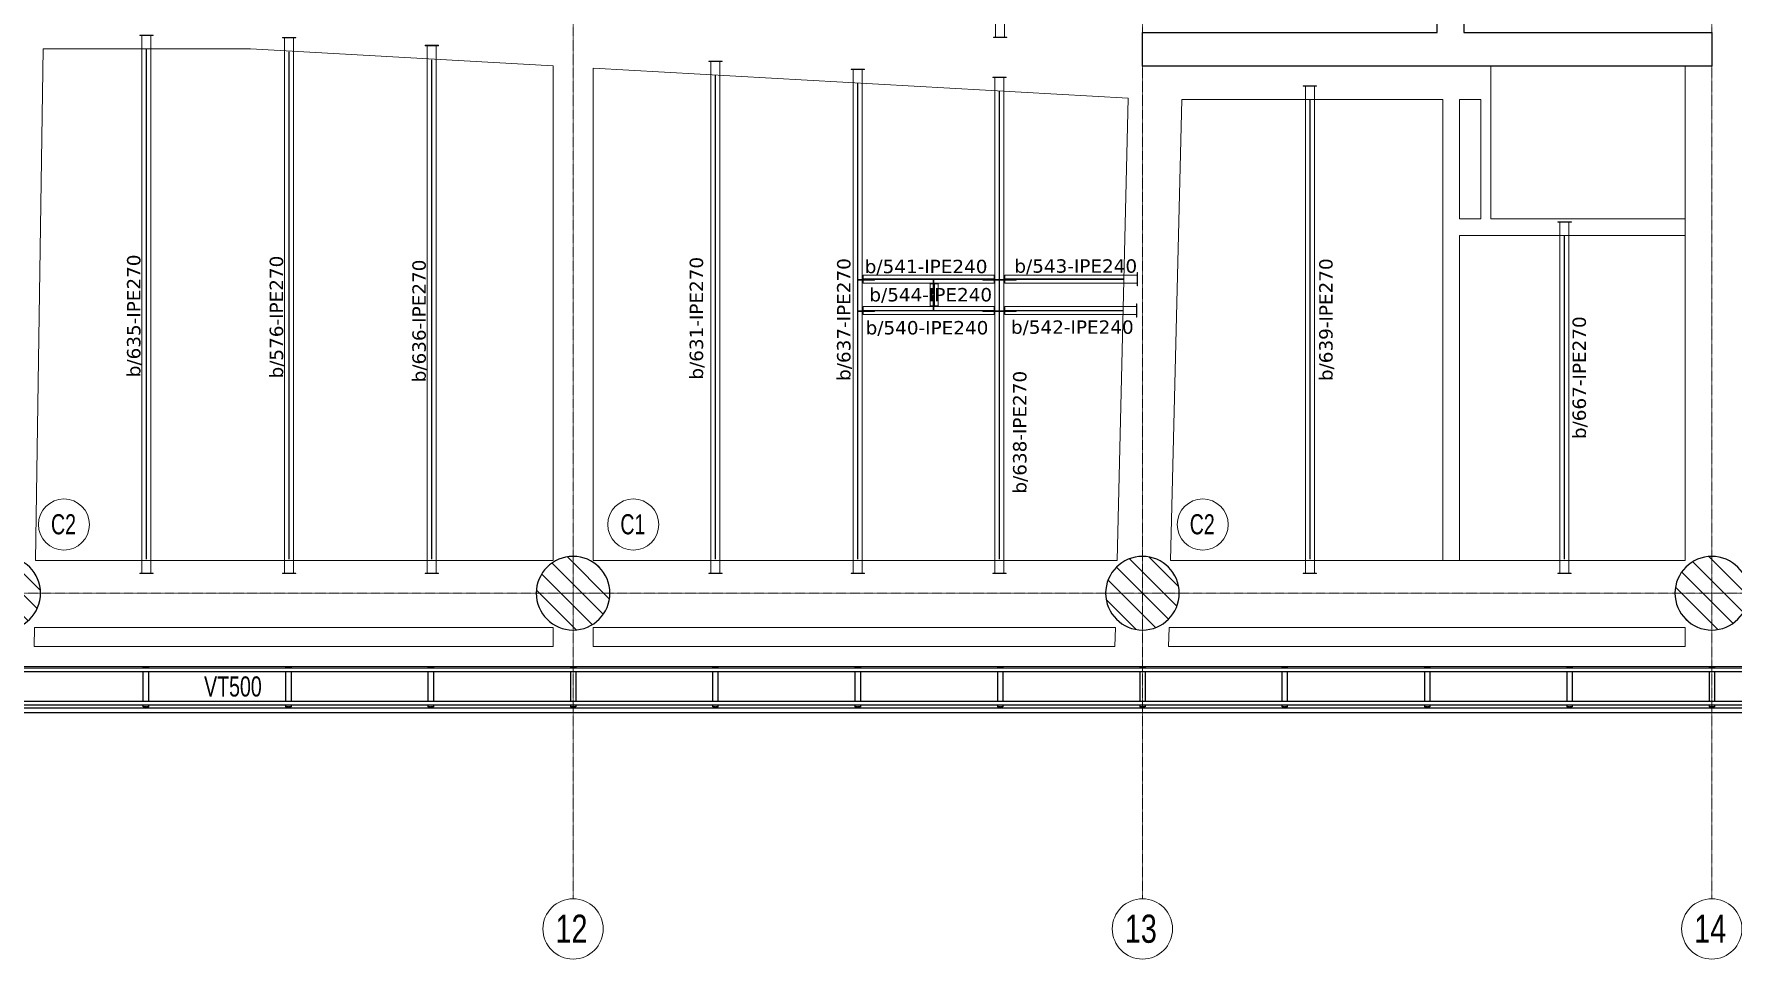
# Model space of a CAD drawing. Header units: millimetres. Extents: x -900 to 77706, y -21218 to 30789.
# Drawn here: x 39368 to 64718, y -5461 to 8350 of the extents above; entities that cross this region are included whole.
import ezdxf

# ---------------------------------------------------------------- set-up
doc = ezdxf.new("R2010")
doc.units = ezdxf.units.MM
doc.header["$LTSCALE"] = 0.9
doc.linetypes.add('Grid Line', pattern=[3.33375, 1.905, -0.47625, 0.47625, -0.47625])
for name, color, linetype, lineweight in [('0-3', 250, 'Continuous', 5), ('A_ALMA', 255, 'Continuous', 5), ('E_COLUMNAS', 1, 'Continuous', 18), ('E_COLUMNAS-3', 1, 'Continuous', 35), ('E_COLUMNAS-4', 1, 'Continuous', 25), ('E_EJES', 8, 'Continuous', 9), ('E_EJES-1', 8, 'Grid Line', 9), ('E_MUROS-1', 2, 'Continuous', 25), ('E_TEXTO', 3, 'Continuous', 9), ('E_VIGAS', 5, 'Continuous', 9), ('E_VIGAS-1', 5, 'Continuous', 25), ('E_VIGAS-2', 10, 'Continuous', 25), ('P-PLATINA', 6, 'Continuous', 15), ('VIGAS_HCB', 253, 'Continuous', 15)]:
    doc.layers.add(name, color=color, linetype=linetype, lineweight=lineweight)
doc.styles.add('Arial Narrow', font='', dxfattribs={"width": 0.85, "height": 0.3})
doc.styles.add('Swis721 LtCn BT', font='swisscl.ttf', dxfattribs={"height": 0.42})
doc.styles.add('VERDANA', font='verdana.ttf')
doc.styles.get('Arial Narrow').set_extended_font_data('Arial Narrow')

# ---------------------------------------------------------------- blocks, each defined once
blk = doc.blocks.new('EST_SFM_VIGA-METALICA-SECCION-C - EST_SFM_VIGA-METALICA-UPN100-1527742-PLANTA DE PISO 12 N_E_ _48_55m')
at = {"layer": 'E_VIGAS-2'}
for p, q in [((34.044, 0.018), (-34.827, 0.018)), ((-34.827, -0.032), (34.044, -0.032))]:
    blk.add_line(p, q, dxfattribs=at)
blk = doc.blocks.new('EST_SFM_VIGA-METALICA-SECCION-C - EST_SFM_VIGA-METALICA-UPN100-1527772-PLANTA DE PISO 12 N_E_ _48_55m')
at = {"layer": 'E_VIGAS-2'}
for p, q in [((34.942, 0.032), (-34.929, 0.032)), ((-34.929, -0.018), (34.942, -0.018))]:
    blk.add_line(p, q, dxfattribs=at)
blk = doc.blocks.new('EST_SFM_VIGA-METALICA-SECCION-C - EST_SFM_VIGA-METALICA-UPN160-1579051-PLANTA DE PISO 12 N_E_ _48_55m')
at = {"layer": 'E_VIGAS-1'}
for p, q in [((30.107, 0.047), (-30.264, 0.047)), ((-30.269, -0.018), (30.113, -0.018))]:
    blk.add_line(p, q, dxfattribs=at)
blk = doc.blocks.new('DCTIB_CNI_EST_MOD-1A-FAC_0001_rvt-2-PLANTA DE PISO 12 N_E_ _48_55m')
at = {"layer": 'E_VIGAS-1'}
for p, q in [((-38.078, 139.567), (-37.996, 139.567)), ((-38.078, 139.545), (-38.078, 139.567)), ((-38.078, 139.045), (-38.078, 139.495)), ((-37.996, 139.545), (-37.996, 139.567)), ((-37.996, 139.045), (-37.996, 139.495)), ((-35.953, 139.567), (-35.871, 139.567)), ((-35.953, 139.567), (-35.953, 139.545)), ((-35.953, 139.495), (-35.953, 139.045)), ((-35.871, 139.567), (-35.871, 139.545)), ((-35.871, 139.495), (-35.871, 139.045)), ((-33.828, 139.567), (-33.746, 139.567)), ((-33.828, 139.567), (-33.828, 139.545)), ((-33.828, 139.495), (-33.828, 139.045)), ((-33.746, 139.567), (-33.746, 139.545)), ((-33.746, 139.495), (-33.746, 139.045)), ((-31.703, 139.567), (-31.621, 139.567)), ((-31.703, 139.567), (-31.703, 139.545)), ((-31.703, 139.495), (-31.703, 139.045)), ((-31.621, 139.567), (-31.621, 139.545)), ((-31.621, 139.495), (-31.621, 139.045)), ((-29.578, 139.567), (-29.496, 139.567)), ((-29.578, 139.545), (-29.578, 139.567)), ((-29.578, 139.045), (-29.578, 139.495)), ((-29.496, 139.545), (-29.496, 139.567)), ((-29.496, 139.045), (-29.496, 139.495)), ((-27.454, 139.567), (-27.372, 139.567)), ((-27.454, 139.567), (-27.454, 139.545)), ((-27.454, 139.495), (-27.454, 139.045)), ((-27.372, 139.567), (-27.372, 139.545)), ((-27.372, 139.495), (-27.372, 139.045)), ((-25.328, 139.567), (-25.246, 139.567)), ((-25.328, 139.567), (-25.328, 139.545)), ((-25.328, 139.495), (-25.328, 139.045)), ((-25.246, 139.567), (-25.246, 139.545)), ((-25.246, 139.495), (-25.246, 139.045)), ((-23.203, 139.567), (-23.121, 139.567)), ((-23.203, 139.567), (-23.203, 139.545)), ((-23.203, 139.495), (-23.203, 139.045)), ((-23.121, 139.567), (-23.121, 139.545)), ((-23.121, 139.495), (-23.121, 139.045)), ((-21.078, 139.567), (-20.996, 139.567)), ((-21.078, 139.545), (-21.078, 139.567)), ((-21.078, 139.045), (-21.078, 139.495)), ((-20.996, 139.545), (-20.996, 139.567)), ((-20.996, 139.045), (-20.996, 139.495)), ((-18.953, 139.567), (-18.871, 139.567)), ((-18.953, 139.567), (-18.953, 139.545)), ((-18.953, 139.495), (-18.953, 139.045)), ((-18.871, 139.567), (-18.871, 139.545)), ((-18.871, 139.495), (-18.871, 139.045)), ((-16.828, 139.567), (-16.746, 139.567)), ((-16.828, 139.567), (-16.828, 139.545)), ((-16.828, 139.495), (-16.828, 139.045)), ((-16.746, 139.567), (-16.746, 139.545)), ((-16.746, 139.495), (-16.746, 139.045)), ((-14.703, 139.567), (-14.621, 139.567)), ((-14.703, 139.567), (-14.703, 139.545)), ((-14.703, 139.495), (-14.703, 139.045)), ((-14.621, 139.567), (-14.621, 139.545)), ((-14.621, 139.495), (-14.621, 139.045)), ((-38.078, 138.967), (-38.078, 138.995)), ((-38.078, 138.966), (-38.078, 138.967)), ((-38.078, 138.967), (-37.996, 138.967)), ((-38.05, 138.966), (-38.078, 138.966)), ((-38.04, 138.961), (-38.04, 138.966)), ((-38.04, 138.947), (-38.04, 138.961)), ((-38.035, 138.966), (-38.035, 138.961)), ((-38.035, 138.961), (-38.035, 138.947)), ((-37.996, 138.966), (-38.024, 138.966)), ((-37.996, 138.967), (-37.996, 138.995)), ((-37.996, 138.967), (-37.996, 138.966)), ((-35.953, 138.995), (-35.953, 138.967)), ((-35.953, 138.967), (-35.871, 138.967)), ((-35.953, 138.966), (-35.953, 138.967)), ((-35.925, 138.966), (-35.953, 138.966)), ((-35.915, 138.961), (-35.915, 138.966)), ((-35.915, 138.947), (-35.915, 138.961)), ((-35.91, 138.966), (-35.91, 138.961)), ((-35.91, 138.961), (-35.91, 138.947)), ((-35.871, 138.966), (-35.899, 138.966)), ((-35.871, 138.995), (-35.871, 138.967)), ((-35.871, 138.967), (-35.871, 138.966)), ((-33.828, 138.995), (-33.828, 138.967)), ((-33.828, 138.967), (-33.746, 138.967)), ((-33.828, 138.966), (-33.828, 138.967)), ((-33.8, 138.966), (-33.828, 138.966)), ((-33.79, 138.961), (-33.79, 138.966)), ((-33.79, 138.947), (-33.79, 138.961)), ((-33.785, 138.966), (-33.785, 138.961)), ((-33.785, 138.961), (-33.785, 138.947)), ((-33.746, 138.966), (-33.774, 138.966)), ((-33.746, 138.995), (-33.746, 138.967)), ((-33.746, 138.967), (-33.746, 138.966)), ((-31.703, 138.995), (-31.703, 138.967)), ((-31.703, 138.967), (-31.621, 138.967)), ((-31.703, 138.966), (-31.703, 138.967)), ((-31.675, 138.966), (-31.703, 138.966)), ((-31.664, 138.961), (-31.664, 138.966)), ((-31.664, 138.947), (-31.664, 138.961)), ((-31.659, 138.966), (-31.659, 138.961)), ((-31.659, 138.961), (-31.659, 138.947)), ((-31.621, 138.966), (-31.649, 138.966)), ((-31.621, 138.995), (-31.621, 138.967)), ((-31.621, 138.967), (-31.621, 138.966)), ((-29.578, 138.967), (-29.578, 138.995)), ((-29.578, 138.966), (-29.578, 138.967)), ((-29.578, 138.967), (-29.496, 138.967)), ((-29.55, 138.966), (-29.578, 138.966)), ((-29.54, 138.961), (-29.54, 138.966)), ((-29.54, 138.947), (-29.54, 138.961)), ((-29.535, 138.966), (-29.535, 138.961)), ((-29.535, 138.961), (-29.535, 138.947)), ((-29.496, 138.966), (-29.524, 138.966)), ((-29.496, 138.967), (-29.496, 138.995)), ((-29.496, 138.967), (-29.496, 138.966)), ((-27.454, 138.995), (-27.454, 138.967)), ((-27.454, 138.967), (-27.372, 138.967)), ((-27.454, 138.966), (-27.454, 138.967)), ((-27.426, 138.966), (-27.454, 138.966)), ((-27.415, 138.961), (-27.415, 138.966)), ((-27.415, 138.947), (-27.415, 138.961)), ((-27.41, 138.966), (-27.41, 138.961)), ((-27.41, 138.961), (-27.41, 138.947)), ((-27.372, 138.966), (-27.399, 138.966)), ((-27.372, 138.995), (-27.372, 138.967)), ((-27.372, 138.967), (-27.372, 138.966)), ((-25.328, 138.995), (-25.328, 138.967)), ((-25.328, 138.967), (-25.246, 138.967)), ((-25.328, 138.966), (-25.328, 138.967)), ((-25.3, 138.966), (-25.328, 138.966)), ((-25.29, 138.961), (-25.29, 138.966)), ((-25.29, 138.947), (-25.29, 138.961)), ((-25.285, 138.966), (-25.285, 138.961)), ((-25.285, 138.961), (-25.285, 138.947)), ((-25.246, 138.966), (-25.274, 138.966)), ((-25.246, 138.995), (-25.246, 138.967)), ((-25.246, 138.967), (-25.246, 138.966)), ((-23.203, 138.995), (-23.203, 138.967)), ((-23.203, 138.967), (-23.121, 138.967)), ((-23.203, 138.966), (-23.203, 138.967)), ((-23.175, 138.966), (-23.203, 138.966)), ((-23.164, 138.961), (-23.164, 138.966)), ((-23.164, 138.947), (-23.164, 138.961)), ((-23.159, 138.966), (-23.159, 138.961)), ((-23.159, 138.961), (-23.159, 138.947)), ((-23.121, 138.966), (-23.149, 138.966)), ((-23.121, 138.995), (-23.121, 138.967)), ((-23.121, 138.967), (-23.121, 138.966)), ((-21.078, 138.967), (-21.078, 138.995)), ((-21.078, 138.966), (-21.078, 138.967)), ((-21.078, 138.967), (-20.996, 138.967)), ((-21.05, 138.966), (-21.078, 138.966)), ((-21.04, 138.961), (-21.04, 138.966)), ((-21.04, 138.947), (-21.04, 138.961)), ((-21.035, 138.966), (-21.035, 138.961)), ((-21.035, 138.961), (-21.035, 138.947)), ((-20.996, 138.966), (-21.024, 138.966)), ((-20.996, 138.967), (-20.996, 138.995)), ((-20.996, 138.967), (-20.996, 138.966)), ((-18.953, 138.995), (-18.953, 138.967)), ((-18.953, 138.967), (-18.871, 138.967)), ((-18.953, 138.966), (-18.953, 138.967)), ((-18.925, 138.966), (-18.953, 138.966)), ((-18.915, 138.961), (-18.915, 138.966)), ((-18.915, 138.947), (-18.915, 138.961)), ((-18.91, 138.966), (-18.91, 138.961)), ((-18.91, 138.961), (-18.91, 138.947)), ((-18.871, 138.966), (-18.899, 138.966)), ((-18.871, 138.995), (-18.871, 138.967)), ((-18.871, 138.967), (-18.871, 138.966)), ((-16.828, 138.995), (-16.828, 138.967)), ((-16.828, 138.967), (-16.746, 138.967)), ((-16.828, 138.966), (-16.828, 138.967)), ((-16.8, 138.966), (-16.828, 138.966)), ((-16.79, 138.961), (-16.79, 138.966)), ((-16.79, 138.947), (-16.79, 138.961)), ((-16.785, 138.966), (-16.785, 138.961)), ((-16.785, 138.961), (-16.785, 138.947)), ((-16.746, 138.966), (-16.774, 138.966)), ((-16.746, 138.995), (-16.746, 138.967)), ((-16.746, 138.967), (-16.746, 138.966)), ((-14.703, 138.995), (-14.703, 138.967)), ((-14.621, 138.967), (-14.703, 138.967)), ((-14.703, 138.967), (-14.621, 138.967)), ((-14.703, 138.966), (-14.703, 138.967)), ((-14.675, 138.966), (-14.703, 138.966)), ((-14.665, 138.961), (-14.665, 138.966)), ((-14.665, 138.947), (-14.665, 138.961)), ((-14.66, 138.966), (-14.66, 138.961)), ((-14.66, 138.961), (-14.66, 138.947)), ((-14.621, 138.966), (-14.649, 138.966)), ((-14.621, 138.995), (-14.621, 138.967)), ((-14.621, 138.967), (-14.621, 138.966))]:
    blk.add_line(p, q, dxfattribs=at)
for points, knots in [([(-38.05, 138.966), (-38.049, 138.966), (-38.048, 138.966), (-38.045, 138.966), (-38.043, 138.965), (-38.041, 138.964), (-38.04, 138.963), (-38.04, 138.962), (-38.04, 138.961)], [0, 0, 0, 0, 0.142857, 0.285714, 0.428571, 0.571429, 0.785714, 1, 1, 1, 1]), ([(-38.04, 138.961), (-38.04, 138.962), (-38.04, 138.963), (-38.042, 138.965), (-38.043, 138.965), (-38.045, 138.966), (-38.046, 138.966), (-38.047, 138.966), (-38.049, 138.966), (-38.05, 138.966)], [0, 0, 0, 0, 0.285714, 0.428571, 0.571429, 0.678571, 0.732143, 0.785714, 1, 1, 1, 1]), ([(-38.024, 138.966), (-38.025, 138.966), (-38.026, 138.966), (-38.029, 138.966), (-38.031, 138.965), (-38.033, 138.964), (-38.034, 138.963), (-38.035, 138.962), (-38.035, 138.961)], [0, 0, 0, 0, 0.142857, 0.285714, 0.428571, 0.571429, 0.785714, 1, 1, 1, 1]), ([(-38.035, 138.961), (-38.035, 138.962), (-38.034, 138.963), (-38.033, 138.965), (-38.031, 138.965), (-38.03, 138.966), (-38.029, 138.966), (-38.027, 138.966), (-38.025, 138.966), (-38.024, 138.966)], [0, 0, 0, 0, 0.285714, 0.428571, 0.571429, 0.678571, 0.732143, 0.785714, 1, 1, 1, 1]), ([(-35.915, 138.961), (-35.915, 138.962), (-35.915, 138.963), (-35.917, 138.965), (-35.918, 138.965), (-35.92, 138.966), (-35.921, 138.966), (-35.922, 138.966), (-35.924, 138.966), (-35.925, 138.966)], [0, 0, 0, 0, 0.285714, 0.428571, 0.571429, 0.678571, 0.732143, 0.785714, 1, 1, 1, 1]), ([(-35.925, 138.966), (-35.924, 138.966), (-35.923, 138.966), (-35.92, 138.966), (-35.918, 138.965), (-35.916, 138.964), (-35.915, 138.963), (-35.915, 138.962), (-35.915, 138.961)], [0, 0, 0, 0, 0.142857, 0.285714, 0.428571, 0.571429, 0.785714, 1, 1, 1, 1]), ([(-35.91, 138.961), (-35.91, 138.962), (-35.909, 138.963), (-35.908, 138.965), (-35.906, 138.965), (-35.905, 138.966), (-35.904, 138.966), (-35.902, 138.966), (-35.9, 138.966), (-35.899, 138.966)], [0, 0, 0, 0, 0.285714, 0.428571, 0.571429, 0.678571, 0.732143, 0.785714, 1, 1, 1, 1]), ([(-35.899, 138.966), (-35.9, 138.966), (-35.901, 138.966), (-35.904, 138.966), (-35.906, 138.965), (-35.908, 138.964), (-35.909, 138.963), (-35.91, 138.962), (-35.91, 138.961)], [0, 0, 0, 0, 0.142857, 0.285714, 0.428571, 0.571429, 0.785714, 1, 1, 1, 1]), ([(-33.79, 138.961), (-33.79, 138.962), (-33.79, 138.963), (-33.792, 138.965), (-33.793, 138.965), (-33.795, 138.966), (-33.796, 138.966), (-33.797, 138.966), (-33.799, 138.966), (-33.8, 138.966)], [0, 0, 0, 0, 0.285714, 0.428571, 0.571429, 0.678571, 0.732143, 0.785714, 1, 1, 1, 1]), ([(-33.8, 138.966), (-33.799, 138.966), (-33.798, 138.966), (-33.795, 138.966), (-33.793, 138.965), (-33.791, 138.964), (-33.79, 138.963), (-33.79, 138.962), (-33.79, 138.961)], [0, 0, 0, 0, 0.142857, 0.285714, 0.428571, 0.571429, 0.785714, 1, 1, 1, 1]), ([(-33.785, 138.961), (-33.785, 138.962), (-33.784, 138.963), (-33.783, 138.965), (-33.781, 138.965), (-33.78, 138.966), (-33.779, 138.966), (-33.777, 138.966), (-33.775, 138.966), (-33.774, 138.966)], [0, 0, 0, 0, 0.285714, 0.428571, 0.571429, 0.678571, 0.732143, 0.785714, 1, 1, 1, 1]), ([(-33.774, 138.966), (-33.775, 138.966), (-33.776, 138.966), (-33.779, 138.966), (-33.781, 138.965), (-33.783, 138.964), (-33.784, 138.963), (-33.785, 138.962), (-33.785, 138.961)], [0, 0, 0, 0, 0.142857, 0.285714, 0.428571, 0.571429, 0.785714, 1, 1, 1, 1]), ([(-31.664, 138.961), (-31.664, 138.962), (-31.665, 138.963), (-31.666, 138.965), (-31.668, 138.965), (-31.669, 138.966), (-31.67, 138.966), (-31.672, 138.966), (-31.674, 138.966), (-31.675, 138.966)], [0, 0, 0, 0, 0.285714, 0.428571, 0.571429, 0.678571, 0.732143, 0.785714, 1, 1, 1, 1]), ([(-31.675, 138.966), (-31.674, 138.966), (-31.673, 138.966), (-31.67, 138.966), (-31.668, 138.965), (-31.666, 138.964), (-31.665, 138.963), (-31.664, 138.962), (-31.664, 138.961)], [0, 0, 0, 0, 0.142857, 0.285714, 0.428571, 0.571429, 0.785714, 1, 1, 1, 1]), ([(-31.659, 138.961), (-31.659, 138.962), (-31.659, 138.963), (-31.657, 138.965), (-31.656, 138.965), (-31.654, 138.966), (-31.653, 138.966), (-31.652, 138.966), (-31.65, 138.966), (-31.649, 138.966)], [0, 0, 0, 0, 0.285714, 0.428571, 0.571429, 0.678571, 0.732143, 0.785714, 1, 1, 1, 1]), ([(-31.649, 138.966), (-31.65, 138.966), (-31.651, 138.966), (-31.654, 138.966), (-31.656, 138.965), (-31.658, 138.964), (-31.659, 138.963), (-31.659, 138.962), (-31.659, 138.961)], [0, 0, 0, 0, 0.142857, 0.285714, 0.428571, 0.571429, 0.785714, 1, 1, 1, 1]), ([(-29.55, 138.966), (-29.549, 138.966), (-29.548, 138.966), (-29.545, 138.966), (-29.543, 138.965), (-29.541, 138.964), (-29.54, 138.963), (-29.54, 138.962), (-29.54, 138.961)], [0, 0, 0, 0, 0.142857, 0.285714, 0.428571, 0.571429, 0.785714, 1, 1, 1, 1]), ([(-29.54, 138.961), (-29.54, 138.962), (-29.54, 138.963), (-29.542, 138.965), (-29.543, 138.965), (-29.545, 138.966), (-29.546, 138.966), (-29.547, 138.966), (-29.549, 138.966), (-29.55, 138.966)], [0, 0, 0, 0, 0.285714, 0.428571, 0.571429, 0.678571, 0.732143, 0.785714, 1, 1, 1, 1]), ([(-29.524, 138.966), (-29.525, 138.966), (-29.526, 138.966), (-29.529, 138.966), (-29.531, 138.965), (-29.533, 138.964), (-29.534, 138.963), (-29.535, 138.962), (-29.535, 138.961)], [0, 0, 0, 0, 0.142857, 0.285714, 0.428571, 0.571429, 0.785714, 1, 1, 1, 1]), ([(-29.535, 138.961), (-29.535, 138.962), (-29.534, 138.963), (-29.533, 138.965), (-29.531, 138.965), (-29.53, 138.966), (-29.529, 138.966), (-29.527, 138.966), (-29.525, 138.966), (-29.524, 138.966)], [0, 0, 0, 0, 0.285714, 0.428571, 0.571429, 0.678571, 0.732143, 0.785714, 1, 1, 1, 1]), ([(-27.415, 138.961), (-27.415, 138.962), (-27.415, 138.963), (-27.417, 138.965), (-27.419, 138.965), (-27.42, 138.966), (-27.421, 138.966), (-27.423, 138.966), (-27.424, 138.966), (-27.426, 138.966)], [0, 0, 0, 0, 0.285714, 0.428571, 0.571429, 0.678571, 0.732143, 0.785714, 1, 1, 1, 1]), ([(-27.426, 138.966), (-27.425, 138.966), (-27.423, 138.966), (-27.421, 138.966), (-27.419, 138.965), (-27.417, 138.964), (-27.415, 138.963), (-27.415, 138.962), (-27.415, 138.961)], [0, 0, 0, 0, 0.142857, 0.285714, 0.428571, 0.571429, 0.785714, 1, 1, 1, 1]), ([(-27.41, 138.961), (-27.41, 138.962), (-27.41, 138.963), (-27.408, 138.965), (-27.407, 138.965), (-27.405, 138.966), (-27.404, 138.966), (-27.402, 138.966), (-27.401, 138.966), (-27.399, 138.966)], [0, 0, 0, 0, 0.285714, 0.428571, 0.571429, 0.678571, 0.732143, 0.785714, 1, 1, 1, 1]), ([(-27.399, 138.966), (-27.4, 138.966), (-27.402, 138.966), (-27.404, 138.966), (-27.406, 138.965), (-27.408, 138.964), (-27.41, 138.963), (-27.41, 138.962), (-27.41, 138.961)], [0, 0, 0, 0, 0.142857, 0.285714, 0.428571, 0.571429, 0.785714, 1, 1, 1, 1]), ([(-25.29, 138.961), (-25.29, 138.962), (-25.29, 138.963), (-25.292, 138.965), (-25.293, 138.965), (-25.295, 138.966), (-25.296, 138.966), (-25.297, 138.966), (-25.299, 138.966), (-25.3, 138.966)], [0, 0, 0, 0, 0.285714, 0.428571, 0.571429, 0.678571, 0.732143, 0.785714, 1, 1, 1, 1]), ([(-25.3, 138.966), (-25.299, 138.966), (-25.298, 138.966), (-25.295, 138.966), (-25.293, 138.965), (-25.291, 138.964), (-25.29, 138.963), (-25.29, 138.962), (-25.29, 138.961)], [0, 0, 0, 0, 0.142857, 0.285714, 0.428571, 0.571429, 0.785714, 1, 1, 1, 1]), ([(-25.285, 138.961), (-25.285, 138.962), (-25.284, 138.963), (-25.283, 138.965), (-25.281, 138.965), (-25.28, 138.966), (-25.279, 138.966), (-25.277, 138.966), (-25.275, 138.966), (-25.274, 138.966)], [0, 0, 0, 0, 0.285714, 0.428571, 0.571429, 0.678571, 0.732143, 0.785714, 1, 1, 1, 1]), ([(-25.274, 138.966), (-25.275, 138.966), (-25.276, 138.966), (-25.279, 138.966), (-25.281, 138.965), (-25.283, 138.964), (-25.284, 138.963), (-25.285, 138.962), (-25.285, 138.961)], [0, 0, 0, 0, 0.142857, 0.285714, 0.428571, 0.571429, 0.785714, 1, 1, 1, 1]), ([(-23.164, 138.961), (-23.164, 138.962), (-23.165, 138.963), (-23.166, 138.965), (-23.168, 138.965), (-23.169, 138.966), (-23.17, 138.966), (-23.172, 138.966), (-23.174, 138.966), (-23.175, 138.966)], [0, 0, 0, 0, 0.285714, 0.428571, 0.571429, 0.678571, 0.732143, 0.785714, 1, 1, 1, 1]), ([(-23.175, 138.966), (-23.174, 138.966), (-23.173, 138.966), (-23.17, 138.966), (-23.168, 138.965), (-23.166, 138.964), (-23.165, 138.963), (-23.164, 138.962), (-23.164, 138.961)], [0, 0, 0, 0, 0.142857, 0.285714, 0.428571, 0.571429, 0.785714, 1, 1, 1, 1]), ([(-23.159, 138.961), (-23.159, 138.962), (-23.159, 138.963), (-23.157, 138.965), (-23.156, 138.965), (-23.154, 138.966), (-23.153, 138.966), (-23.152, 138.966), (-23.15, 138.966), (-23.149, 138.966)], [0, 0, 0, 0, 0.285714, 0.428571, 0.571429, 0.678571, 0.732143, 0.785714, 1, 1, 1, 1]), ([(-23.149, 138.966), (-23.15, 138.966), (-23.151, 138.966), (-23.154, 138.966), (-23.156, 138.965), (-23.158, 138.964), (-23.159, 138.963), (-23.159, 138.962), (-23.159, 138.961)], [0, 0, 0, 0, 0.142857, 0.285714, 0.428571, 0.571429, 0.785714, 1, 1, 1, 1]), ([(-21.05, 138.966), (-21.049, 138.966), (-21.048, 138.966), (-21.045, 138.966), (-21.043, 138.965), (-21.041, 138.964), (-21.04, 138.963), (-21.04, 138.962), (-21.04, 138.961)], [0, 0, 0, 0, 0.142857, 0.285714, 0.428571, 0.571429, 0.785714, 1, 1, 1, 1]), ([(-21.04, 138.961), (-21.04, 138.962), (-21.04, 138.963), (-21.042, 138.965), (-21.043, 138.965), (-21.045, 138.966), (-21.046, 138.966), (-21.047, 138.966), (-21.049, 138.966), (-21.05, 138.966)], [0, 0, 0, 0, 0.285714, 0.428571, 0.571429, 0.678571, 0.732143, 0.785714, 1, 1, 1, 1]), ([(-21.024, 138.966), (-21.025, 138.966), (-21.026, 138.966), (-21.029, 138.966), (-21.031, 138.965), (-21.033, 138.964), (-21.034, 138.963), (-21.035, 138.962), (-21.035, 138.961)], [0, 0, 0, 0, 0.142857, 0.285714, 0.428571, 0.571429, 0.785714, 1, 1, 1, 1]), ([(-21.035, 138.961), (-21.035, 138.962), (-21.034, 138.963), (-21.033, 138.965), (-21.031, 138.965), (-21.03, 138.966), (-21.029, 138.966), (-21.027, 138.966), (-21.025, 138.966), (-21.024, 138.966)], [0, 0, 0, 0, 0.285714, 0.428571, 0.571429, 0.678571, 0.732143, 0.785714, 1, 1, 1, 1]), ([(-18.915, 138.961), (-18.915, 138.962), (-18.915, 138.963), (-18.917, 138.965), (-18.918, 138.965), (-18.92, 138.966), (-18.921, 138.966), (-18.922, 138.966), (-18.924, 138.966), (-18.925, 138.966)], [0, 0, 0, 0, 0.285714, 0.428571, 0.571429, 0.678571, 0.732143, 0.785714, 1, 1, 1, 1]), ([(-18.925, 138.966), (-18.924, 138.966), (-18.923, 138.966), (-18.92, 138.966), (-18.918, 138.965), (-18.916, 138.964), (-18.915, 138.963), (-18.915, 138.962), (-18.915, 138.961)], [0, 0, 0, 0, 0.142857, 0.285714, 0.428571, 0.571429, 0.785714, 1, 1, 1, 1]), ([(-18.91, 138.961), (-18.91, 138.962), (-18.909, 138.963), (-18.908, 138.965), (-18.906, 138.965), (-18.905, 138.966), (-18.904, 138.966), (-18.902, 138.966), (-18.9, 138.966), (-18.899, 138.966)], [0, 0, 0, 0, 0.285714, 0.428571, 0.571429, 0.678571, 0.732143, 0.785714, 1, 1, 1, 1]), ([(-18.899, 138.966), (-18.9, 138.966), (-18.901, 138.966), (-18.904, 138.966), (-18.906, 138.965), (-18.908, 138.964), (-18.909, 138.963), (-18.91, 138.962), (-18.91, 138.961)], [0, 0, 0, 0, 0.142857, 0.285714, 0.428571, 0.571429, 0.785714, 1, 1, 1, 1]), ([(-16.79, 138.961), (-16.79, 138.962), (-16.79, 138.963), (-16.792, 138.965), (-16.793, 138.965), (-16.795, 138.966), (-16.796, 138.966), (-16.797, 138.966), (-16.799, 138.966), (-16.8, 138.966)], [0, 0, 0, 0, 0.285714, 0.428571, 0.571429, 0.678571, 0.732143, 0.785714, 1, 1, 1, 1]), ([(-16.8, 138.966), (-16.799, 138.966), (-16.798, 138.966), (-16.795, 138.966), (-16.793, 138.965), (-16.791, 138.964), (-16.79, 138.963), (-16.79, 138.962), (-16.79, 138.961)], [0, 0, 0, 0, 0.142857, 0.285714, 0.428571, 0.571429, 0.785714, 1, 1, 1, 1]), ([(-16.785, 138.961), (-16.785, 138.962), (-16.784, 138.963), (-16.783, 138.965), (-16.781, 138.965), (-16.78, 138.966), (-16.779, 138.966), (-16.777, 138.966), (-16.775, 138.966), (-16.774, 138.966)], [0, 0, 0, 0, 0.285714, 0.428571, 0.571429, 0.678571, 0.732143, 0.785714, 1, 1, 1, 1]), ([(-16.774, 138.966), (-16.775, 138.966), (-16.776, 138.966), (-16.779, 138.966), (-16.781, 138.965), (-16.783, 138.964), (-16.784, 138.963), (-16.785, 138.962), (-16.785, 138.961)], [0, 0, 0, 0, 0.142857, 0.285714, 0.428571, 0.571429, 0.785714, 1, 1, 1, 1]), ([(-14.665, 138.961), (-14.665, 138.962), (-14.665, 138.963), (-14.667, 138.965), (-14.668, 138.965), (-14.67, 138.966), (-14.671, 138.966), (-14.672, 138.966), (-14.674, 138.966), (-14.675, 138.966)], [0, 0, 0, 0, 0.285714, 0.428571, 0.571429, 0.678571, 0.732143, 0.785714, 1, 1, 1, 1]), ([(-14.675, 138.966), (-14.674, 138.966), (-14.673, 138.966), (-14.67, 138.966), (-14.668, 138.965), (-14.666, 138.964), (-14.665, 138.963), (-14.665, 138.962), (-14.665, 138.961)], [0.028137, 0.028137, 0.028137, 0.028137, 0.1428571, 0.2857143, 0.4285714, 0.5714286, 0.7857143, 1, 1, 1, 1]), ([(-14.66, 138.961), (-14.66, 138.962), (-14.659, 138.963), (-14.658, 138.965), (-14.656, 138.965), (-14.655, 138.966), (-14.654, 138.966), (-14.652, 138.966), (-14.65, 138.966), (-14.649, 138.966)], [0, 0, 0, 0, 0.285714, 0.428571, 0.571429, 0.678571, 0.732143, 0.785714, 1, 1, 1, 1]), ([(-14.649, 138.966), (-14.65, 138.966), (-14.651, 138.966), (-14.654, 138.966), (-14.656, 138.965), (-14.658, 138.964), (-14.659, 138.963), (-14.66, 138.962), (-14.66, 138.961)], [0, 0, 0, 0, 0.142857, 0.285714, 0.428571, 0.571429, 0.785714, 1, 1, 1, 1])]:
    blk.add_open_spline(points, degree=3, knots=knots, dxfattribs=at)
for name, p in [('EST_SFM_VIGA-METALICA-SECCION-C - EST_SFM_VIGA-METALICA-UPN100-1527742-PLANTA DE PISO 12 N_E_ _48_55m', (-39.77, 139.527)), ('EST_SFM_VIGA-METALICA-SECCION-C - EST_SFM_VIGA-METALICA-UPN160-1579051-PLANTA DE PISO 12 N_E_ _48_55m', (-40.084, 138.9)), ('EST_SFM_VIGA-METALICA-SECCION-C - EST_SFM_VIGA-METALICA-UPN100-1527772-PLANTA DE PISO 12 N_E_ _48_55m', (-40.169, 139.013))]:
    blk.add_blockref(name, p, dxfattribs=at)
blk = doc.blocks.new('EST_SCM_COLUMNA-SECCION-CIRCULAR - EST_SCM_COLUMNA-CONCRETO-CIRCULAR_Ø_110cm-V39-PLANTA DE PISO 12 N_E_ _48_55m')
at = {"layer": 'E_COLUMNAS'}
h = blk.add_hatch(dxfattribs=at)
h.set_pattern_fill('FP_10', color=256, style=0, pattern_type=2)
h.set_pattern_definition([(135, (40.162, -140.662), (-0.15909903, -0.15909903), [])])
h.paths.add_polyline_path([(-0.041, -0.548), (0.041, -0.548), (0.122, -0.536), (0.201, -0.512), (0.275, -0.476), (0.343, -0.43), (0.403, -0.374), (0.454, -0.31), (0.496, -0.239), (0.526, -0.162), (0.544, -0.082), (0.55, 0), (0.544, 0.082), (0.526, 0.162), (0.496, 0.239), (0.454, 0.31), (0.403, 0.374), (0.343, 0.43), (0.275, 0.476), (0.201, 0.512), (0.122, 0.536), (0.041, 0.548), (-0.041, 0.548), (-0.122, 0.536), (-0.201, 0.512), (-0.283, 0.471), (-0.343, 0.43), (-0.403, 0.374), (-0.454, 0.31), (-0.496, 0.239), (-0.526, 0.162), (-0.544, 0.082), (-0.55, 0), (-0.544, -0.082), (-0.526, -0.162), (-0.496, -0.239), (-0.454, -0.31), (-0.403, -0.374), (-0.343, -0.43), (-0.275, -0.476), (-0.201, -0.512), (-0.122, -0.536)])
at = {"layer": 'E_COLUMNAS-4'}
for start, end in [(360, 180), (180, 360)]:
    blk.add_arc((0, 0), 0.55, start, end, dxfattribs=at)
blk = doc.blocks.new('EST_SCM_COLUMNA-SECCION-CIRCULAR - EST_SCM_COLUMNA-CONCRETO-CIRCULAR_Ø_110cm-V40-PLANTA DE PISO 12 N_E_ _48_55m')
at = {"layer": 'E_COLUMNAS'}
h = blk.add_hatch(dxfattribs=at)
h.set_pattern_fill('FP_11', color=256, style=0, pattern_type=2)
h.set_pattern_definition([(135, (31.662, -140.662), (-0.15909903, -0.15909903), [])])
h.paths.add_polyline_path([(-0.041, -0.548), (0.041, -0.548), (0.122, -0.536), (0.201, -0.512), (0.275, -0.476), (0.343, -0.43), (0.403, -0.374), (0.454, -0.31), (0.496, -0.239), (0.526, -0.162), (0.544, -0.082), (0.55, 0), (0.544, 0.082), (0.526, 0.162), (0.496, 0.239), (0.454, 0.31), (0.403, 0.374), (0.343, 0.43), (0.275, 0.476), (0.201, 0.512), (0.122, 0.536), (0.041, 0.548), (-0.041, 0.548), (-0.122, 0.536), (-0.201, 0.512), (-0.283, 0.471), (-0.343, 0.43), (-0.403, 0.374), (-0.454, 0.31), (-0.496, 0.239), (-0.526, 0.162), (-0.544, 0.082), (-0.55, 0), (-0.544, -0.082), (-0.526, -0.162), (-0.496, -0.239), (-0.454, -0.31), (-0.403, -0.374), (-0.343, -0.43), (-0.275, -0.476), (-0.201, -0.512), (-0.122, -0.536)])
at = {"layer": 'E_COLUMNAS-4'}
for start, end in [(360, 180), (180, 360)]:
    blk.add_arc((0, 0), 0.55, start, end, dxfattribs=at)
blk = doc.blocks.new('EST_SCM_COLUMNA-SECCION-CIRCULAR - EST_SCM_COLUMNA-CONCRETO-CIRCULAR_Ø_110cm-V41-PLANTA DE PISO 12 N_E_ _48_55m')
at = {"layer": 'E_COLUMNAS'}
h = blk.add_hatch(dxfattribs=at)
h.set_pattern_fill('FP_12', color=256, style=0, pattern_type=2)
h.set_pattern_definition([(135, (23.162, -140.662), (-0.15909903, -0.15909903), [])])
h.paths.add_polyline_path([(0.041, -0.548), (0.122, -0.536), (0.201, -0.512), (0.275, -0.476), (0.343, -0.43), (0.403, -0.374), (0.454, -0.31), (0.496, -0.239), (0.526, -0.162), (0.544, -0.082), (0.55, 0), (0.544, 0.082), (0.526, 0.162), (0.496, 0.239), (0.454, 0.31), (0.403, 0.374), (0.343, 0.43), (0.275, 0.476), (0.201, 0.512), (0.122, 0.536), (0.041, 0.548), (-0.041, 0.548), (-0.122, 0.536), (-0.201, 0.512), (-0.283, 0.471), (-0.343, 0.43), (-0.403, 0.374), (-0.454, 0.31), (-0.496, 0.239), (-0.526, 0.162), (-0.544, 0.082), (-0.55, 0), (-0.544, -0.082), (-0.526, -0.162), (-0.496, -0.239), (-0.454, -0.31), (-0.403, -0.374), (-0.343, -0.43), (-0.275, -0.476), (-0.201, -0.512), (-0.122, -0.536), (-0.041, -0.548)])
at = {"layer": 'E_COLUMNAS-4'}
for start, end in [(360, 180), (180, 360)]:
    blk.add_arc((0, 0), 0.55, start, end, dxfattribs=at)
blk = doc.blocks.new('EST_SCM_COLUMNA-SECCION-CIRCULAR - EST_SCM_COLUMNA-CONCRETO-CIRCULAR_Ø_110cm-V42-PLANTA DE PISO 12 N_E_ _48_55m')
at = {"layer": 'E_COLUMNAS'}
h = blk.add_hatch(dxfattribs=at)
h.set_pattern_fill('FP_13', color=256, style=0, pattern_type=2)
h.set_pattern_definition([(135, (14.662, -140.662), (-0.15909903, -0.15909903), [])])
h.paths.add_polyline_path([(0.041, -0.548), (0.122, -0.536), (0.201, -0.512), (0.275, -0.476), (0.343, -0.43), (0.403, -0.374), (0.454, -0.31), (0.496, -0.239), (0.526, -0.162), (0.544, -0.082), (0.55, 0), (0.544, 0.082), (0.526, 0.162), (0.496, 0.239), (0.454, 0.31), (0.403, 0.374), (0.343, 0.43), (0.275, 0.476), (0.201, 0.512), (0.122, 0.536), (0.041, 0.548), (-0.041, 0.548), (-0.122, 0.536), (-0.201, 0.512), (-0.283, 0.471), (-0.343, 0.43), (-0.403, 0.374), (-0.454, 0.31), (-0.496, 0.239), (-0.526, 0.162), (-0.544, 0.082), (-0.55, 0), (-0.544, -0.082), (-0.526, -0.162), (-0.496, -0.239), (-0.454, -0.31), (-0.403, -0.374), (-0.343, -0.43), (-0.275, -0.476), (-0.201, -0.512), (-0.122, -0.536), (-0.041, -0.548)])
at = {"layer": 'E_COLUMNAS-4'}
for start, end in [(360, 180), (180, 360)]:
    blk.add_arc((0, 0), 0.55, start, end, dxfattribs=at)
blk = doc.blocks.new('Grid - CNI_NOMBRE EJES-372759-PLANTA DE PISO 12 N_E_ _48_55m')
at = {"layer": 'E_EJES'}
blk.add_circle((0, 0), 0.003, dxfattribs=at)
blk = doc.blocks.new('CNI_TAG COLUMNAS CONCRETO MARCA - CNI_COLUMNA CONCRETO-582370-PLANTA DE PISO 12 N_E_ _48_55m')
at = {"layer": 'E_TEXTO'}
for start, end in [(360, 180), (180, 360)]:
    blk.add_arc((0.00026, -0.00015), 0.00254, start, end, dxfattribs=at)

msp = doc.modelspace()

# ---------------------------------------------------------------- linework, layer by layer
at = {"layer": 'A_ALMA'}
for p, q in [((41042.6, 510), (41042.6, 8115.1)), ((41049.2, 510), (41049.2, 8115.1)), ((43172.6, 510), (43172.6, 8082.9)), ((43179.2, 510), (43179.2, 8082.9)), ((45302.6, 510), (45302.6, 7963.9)), ((45309.2, 510), (45309.2, 7963.9)), ((49537.6, 510), (49537.6, 7727.3)), ((49544.2, 510), (49544.2, 7727.3)), ((51662.6, 510), (51662.6, 7608.6)), ((51669.2, 510), (51669.2, 7608.6)), ((53777.8, 510), (53777.8, 7490.4)), ((53784.4, 510), (53784.4, 7490.4)), ((58412.7, 510), (58412.7, 7360.2)), ((58419.3, 510), (58419.3, 7360.2)), ((62212.7, 510), (62212.7, 5340.1)), ((62219.3, 510), (62219.3, 5340.1)), ((51744.5, 4691.9), (53704.7, 4691.9)), ((51744.5, 4685.7), (53704.7, 4685.7)), ((52804, 4289.2), (52804, 4619.2)), ((52810.2, 4289.2), (52810.2, 4619.2)), ((53859.7, 4692.3), (55628.4, 4692.3)), ((53859.7, 4686.1), (55628.4, 4686.1)), ((51744.5, 4222.3), (53704.7, 4222.3)), ((51744.5, 4216.1), (53704.7, 4216.1)), ((53859.7, 4222.3), (55616.7, 4222.3)), ((53859.7, 4216.1), (55616.7, 4216.1))]:
    msp.add_line(p, q, dxfattribs=at)
at = {"layer": 'E_EJES-1'}
for p, q in [((47416, -4561.2), (47416, 29888.7)), ((55916, -4561.2), (55916, 29888.7)), ((64416, -4561.2), (64416, 29888.7)), ((0, 0), (76806, 0))]:
    msp.add_line(p, q, dxfattribs=at)
at = {"layer": 'E_MUROS-1'}
msp.add_lwpolyline([(64416.1, 17630.2), (64416.1, 17130.2), (60716.2, 17130.2), (60716.2, 8370.2), (64416.1, 8370.2), (64416.1, 7870.2), (55916.1, 7870.2), (55916.1, 8370.2), (60316.2, 8370.2), (60316.2, 17130.2), (55916.1, 17130.2), (55916.1, 17630.2)], close=True, dxfattribs=at)
at = {"layer": 'E_VIGAS', "color": 30, "true_color": 0xf26722}
msp.add_line((61117, 5590.1), (64016, 5590.1), dxfattribs=at)
for points in [[(11017, 26595.9), (11017, -1095.9), (66817.2, -1095.8), (66817.1, 26595.9)], [(47117, 490), (47117, 7872.8), (42599.7, 8125.2), (39504.7, 8125.2), (39388.8, 490)], [(55537.1, 490), (55702.9, 7393.1), (47717, 7839.3), (47717, 490)], [(47117, -510), (39373.6, -510), (39369.3, -795.9), (47117, -795.9)], [(55513, -510), (47717, -510), (47717, -795.9), (55506.2, -795.9)], [(64017.2, -510), (56313.3, -510), (56306.4, -795.9), (64017.2, -795.9)]]:
    msp.add_lwpolyline(points, close=True, dxfattribs=at)
for points in [[(60401, 500), (60401, 7370), (56502.6, 7370.1), (56337.3, 490), (64017.2, 490), (64017.2, 7860.2)], [(61117, 5590.1), (61117, 7870.2), (61117, 7870.2)], [(60966, 5590.8), (60966, 7370), (60651, 7370.2), (60651, 5590.1), (60966, 5590.1)], [(64016, 5340.1), (60651, 5340.1), (60651, 500)]]:
    msp.add_lwpolyline(points, dxfattribs=at)
at = {"layer": 'P-PLATINA'}
for points in [[(51670.3, 4685.7), (51670.3, 4675.7), (51914.3, 4675.7), (51914.3, 4685.7)], [(52804.1, 4467.4), (52804.1, 4687.2), (52794.1, 4687.2), (52794.1, 4467.4)], [(53778.9, 4685.7), (53778.9, 4675.7), (53534.9, 4675.7), (53534.9, 4685.7)], [(54029.5, 4686.1), (54029.5, 4676.1), (53785.5, 4676.1), (53785.5, 4686.1)], [(52794.1, 4443.2), (52804.1, 4443.2), (52804.1, 4223.4), (52794.1, 4223.4)], [(51670, 4216.1), (51670, 4206.1), (51914, 4206.1), (51914, 4216.1)], [(53778.9, 4216.1), (53778.9, 4206.1), (53534.9, 4206.1), (53534.9, 4216.1)], [(54029.5, 4216.1), (54029.5, 4206.1), (53785.5, 4206.1), (53785.5, 4216.1)]]:
    msp.add_lwpolyline(points, close=True, dxfattribs=at)
at = {"layer": 'VIGAS_HCB'}
for points in [[(53723.5, 17199.4), (53858.5, 17199.4), (53858.5, 8301.4), (53723.5, 8301.4)], [(40978.4, 300), (41113.4, 300), (41113.4, 8325.1), (40978.4, 8325.1)], [(43108.4, 300), (43243.4, 300), (43243.4, 8292.9), (43108.4, 8292.9)], [(45238.4, 300), (45373.4, 300), (45373.4, 8173.9), (45238.4, 8173.9)], [(49473.4, 300), (49608.4, 300), (49608.4, 7937.3), (49473.4, 7937.3)], [(51598.4, 300), (51733.4, 300), (51733.4, 7818.6), (51598.4, 7818.6)], [(53713.6, 300), (53848.6, 300), (53848.6, 7700.4), (53713.6, 7700.4)], [(58348.5, 7570.2), (58483.5, 7570.2), (58483.5, 300), (58348.5, 300)], [(62148.5, 5540.1), (62283.5, 5540.1), (62283.5, 300), (62148.5, 300)], [(51744.5, 4748.8), (53704.7, 4748.8), (53704.7, 4628.8), (51744.5, 4628.8)], [(52747.2, 4619.2), (52867.2, 4619.2), (52867.2, 4289.2), (52747.2, 4289.2)], [(55838, 4629.2), (53859.7, 4629.2), (53859.7, 4749.2), (55838, 4749.2)], [(51744.5, 4279.2), (53704.7, 4279.2), (53704.7, 4159.2), (51744.5, 4159.2)], [(55826.7, 4159.2), (53859.7, 4159.2), (53859.7, 4279.2), (55826.7, 4279.2)]]:
    msp.add_lwpolyline(points, close=True, dxfattribs=at)
at = {"layer": 'VIGAS_HCB', "color": 8}
for points in [[(41145.9, 8331.1), (40945.9, 8331.1), (40945.9, 8325.1), (41145.9, 8325.1)], [(43275.9, 8298.9), (43075.9, 8298.9), (43075.9, 8292.9), (43275.9, 8292.9)], [(45405.9, 8179.9), (45205.9, 8179.9), (45205.9, 8173.9), (45405.9, 8173.9)], [(53891, 8301.4), (53691, 8301.4), (53691, 8295.4), (53891, 8295.4)], [(49640.9, 7943.3), (49440.9, 7943.3), (49440.9, 7937.3), (49640.9, 7937.3)], [(51765.9, 7824.6), (51565.9, 7824.6), (51565.9, 7818.6), (51765.9, 7818.6)], [(53881.1, 7706.4), (53681.1, 7706.4), (53681.1, 7700.4), (53881.1, 7700.4)], [(58516, 7576.2), (58316, 7576.2), (58316, 7570.2), (58516, 7570.2)], [(62319.3, 5546.1), (62119.3, 5546.1), (62119.3, 5540.1), (62319.3, 5540.1)], [(55838, 4789.2), (55838, 4589.2), (55844, 4589.2), (55844, 4789.2)], [(55826.7, 4319.2), (55826.7, 4119.2), (55832.7, 4119.2), (55832.7, 4319.2)], [(41145.9, 300), (40945.9, 300), (40945.9, 294), (41145.9, 294)], [(43275.9, 300), (43075.9, 300), (43075.9, 294), (43275.9, 294)], [(45405.9, 300), (45205.9, 300), (45205.9, 294), (45405.9, 294)], [(49640.9, 300), (49440.9, 300), (49440.9, 294), (49640.9, 294)], [(51765.9, 300), (51565.9, 300), (51565.9, 294), (51765.9, 294)], [(53881.1, 300), (53681.1, 300), (53681.1, 294), (53881.1, 294)], [(58516, 300), (58316, 300), (58316, 294), (58516, 294)], [(62316, 300), (62116, 300), (62116, 294), (62316, 294)]]:
    msp.add_lwpolyline(points, close=True, dxfattribs=at)

# ---------------------------------------------------------------- block references
at = {"layer": '0-3', "xscale": 999.9999999999933, "yscale": 999.9999999999933, "zscale": 999.9999999999933}
msp.add_blockref('DCTIB_CNI_EST_MOD-1A-FAC_0001_rvt-2-PLANTA DE PISO 12 N_E_ _48_55m', (79078.1, -140662.4), dxfattribs=at)
at = {"layer": 'E_COLUMNAS-3', "xscale": 999.9999999999933, "yscale": 999.9999999999933, "zscale": 999.9999999999933}
for name, p in [('EST_SCM_COLUMNA-SECCION-CIRCULAR - EST_SCM_COLUMNA-CONCRETO-CIRCULAR_Ø_110cm-V39-PLANTA DE PISO 12 N_E_ _48_55m', (38916, 0)), ('EST_SCM_COLUMNA-SECCION-CIRCULAR - EST_SCM_COLUMNA-CONCRETO-CIRCULAR_Ø_110cm-V40-PLANTA DE PISO 12 N_E_ _48_55m', (47416, 0)), ('EST_SCM_COLUMNA-SECCION-CIRCULAR - EST_SCM_COLUMNA-CONCRETO-CIRCULAR_Ø_110cm-V41-PLANTA DE PISO 12 N_E_ _48_55m', (55916, 0)), ('EST_SCM_COLUMNA-SECCION-CIRCULAR - EST_SCM_COLUMNA-CONCRETO-CIRCULAR_Ø_110cm-V42-PLANTA DE PISO 12 N_E_ _48_55m', (64416, 0))]:
    msp.add_blockref(name, p, dxfattribs=at)
at = {"layer": 'E_EJES', "xscale": 149999.9999999989, "yscale": 149999.9999999989, "zscale": 149999.9999999989}
for p in [(47416, -5011.2), (55916, -5011.2), (64416, -5011.2)]:
    msp.add_blockref('Grid - CNI_NOMBRE EJES-372759-PLANTA DE PISO 12 N_E_ _48_55m', p, dxfattribs=at)
at = {"layer": 'E_TEXTO', "xscale": 149999.9999999989, "yscale": 149999.9999999989, "zscale": 149999.9999999989}
for p in [(39776.2, 1048.4), (48276.2, 1048.4), (56776.2, 1048.4)]:
    msp.add_blockref('CNI_TAG COLUMNAS CONCRETO MARCA - CNI_COLUMNA CONCRETO-582370-PLANTA DE PISO 12 N_E_ _48_55m', p, dxfattribs=at)

# ---------------------------------------------------------------- texts
at = {"layer": 'E_EJES', "char_height": 420, "width": 625.316, "attachment_point": 1, "style": 'Swis721 LtCn BT'}
for s, insert in [('12', (47152.5, -4798.6)), ('13', (55652.5, -4798.6)), ('14', (64152.5, -4798.6))]:
    msp.add_mtext(s, dxfattribs=dict(at, insert=insert))
at = {"layer": 'E_TEXTO', "char_height": 200, "width": 1206.139, "attachment_point": 1, "rotation": 90, "style": 'VERDANA'}
for s, insert in [('b/635-IPE270', (40756.8, 3224.3)), ('b/576-IPE270', (42886.8, 3206.4)), ('b/636-IPE270', (45016.8, 3148.3)), ('b/631-IPE270', (49156.9, 3188.5)), ('b/637-IPE270', (51356.5, 3169.9)), ('b/639-IPE270', (58554.6, 3166.9)), ('b/667-IPE270', (62336.8, 2301.2)), ('b/638-IPE270', (53984.1, 1487))]:
    msp.add_mtext(s, dxfattribs=dict(at, insert=insert))
at = {"layer": 'E_TEXTO', "attachment_point": 1}
for s, insert, char_height, width, style in [('b/541-IPE240', (51769.8, 4978.5), 200, 1206.139, 'VERDANA'), ('b/543-IPE240', (54003.9, 4985.2), 200, 1206.139, 'VERDANA'), ('b/544-IPE240', (51838.8, 4557.1), 200, 1206.139, 'VERDANA'), ('b/540-IPE240', (51783.4, 4063.9), 200, 1206.139, 'VERDANA'), ('b/542-IPE240', (53952.9, 4073.4), 200, 1206.139, 'VERDANA'), ('C2', (39622, 1179.6), 300, 459.968, 'Arial Narrow'), ('C1', (48122, 1179.6), 300, 459.968, 'Arial Narrow'), ('C2', (56622, 1179.6), 300, 459.968, 'Arial Narrow'), ('VT500', (41907.4, -1241.9), 300, 1083.481, 'Arial Narrow')]:
    msp.add_mtext(s, dxfattribs=dict(at, insert=insert, char_height=char_height, width=width, style=style))

doc.saveas('drawing.dxf')
